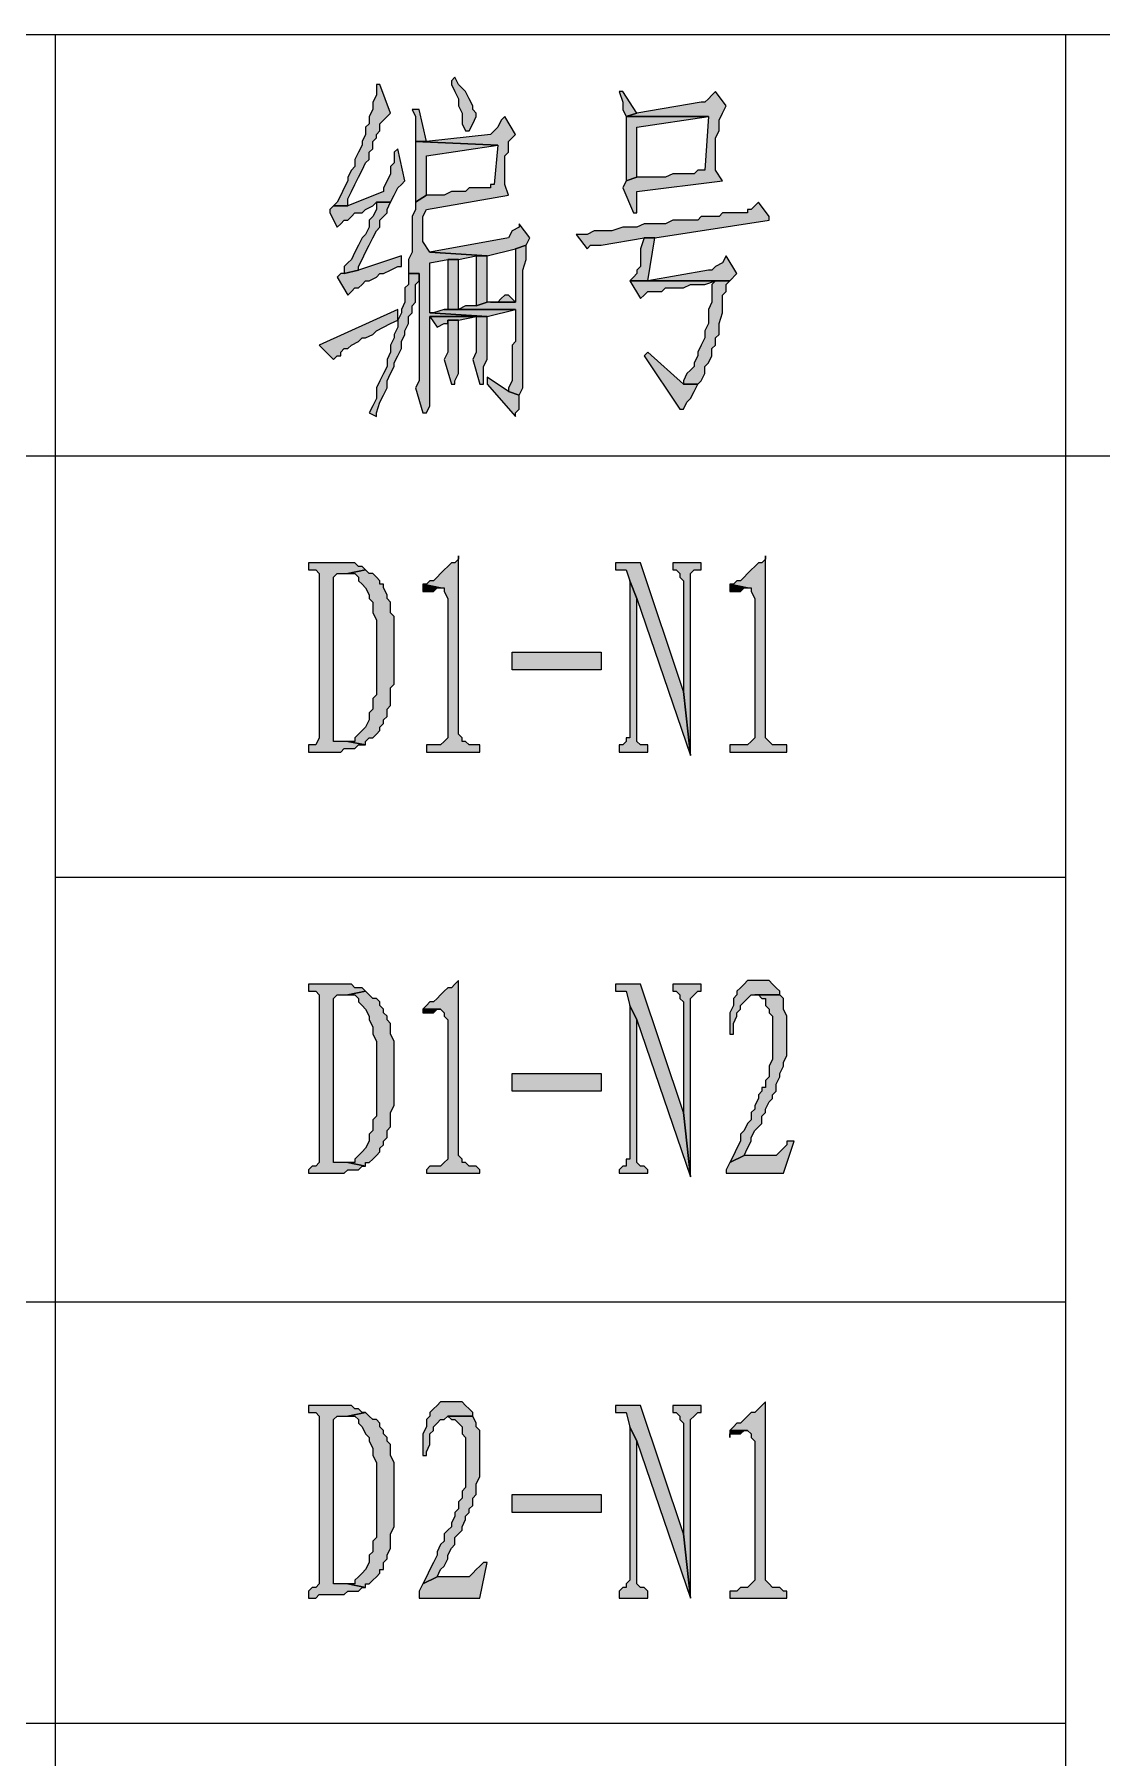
# Model space of a CAD drawing. Header units: millimetres. Extents: x 24 to 410, y 10 to 282.
# Drawn here: x 260.83 to 273.48, y 152.67 to 173.1 of the extents above; entities that cross this region are included whole.
import ezdxf

# ---------------------------------------------------------------- set-up
doc = ezdxf.new("R2010")
doc.units = ezdxf.units.MM

msp = doc.modelspace()

# ---------------------------------------------------------------- hatches: boundary and pattern name
h = msp.add_hatch(color=7)
h.dxf.hatch_style = 2
h.paths.add_polyline_path([(264.922, 172.508333), (264.879667, 172.508333), (264.879667, 172.466), (264.879667, 172.381333), (264.837333, 172.296667), (264.837333, 172.212), (264.795, 172.127333), (264.795, 172.042667), (264.752667, 172.000333), (264.752667, 171.915667), (264.710333, 171.831), (264.710333, 171.788667), (264.668, 171.704), (264.625667, 171.619333), (264.625667, 171.534667), (264.583333, 171.492333), (264.541, 171.407667), (264.541, 171.365333), (264.498667, 171.280667), (264.456333, 171.196), (264.414, 171.111333), (264.371667, 171.069), (264.541, 171.069), (264.541, 171.153667), (264.583333, 171.238333), (264.625667, 171.323), (264.668, 171.407667), (264.710333, 171.492333), (264.752667, 171.577), (264.795, 171.619333), (264.795, 171.704), (264.837333, 171.746333), (264.837333, 171.831), (264.879667, 171.873333), (264.879667, 171.915667), (264.922, 171.958), (264.922, 172.042667), (264.964333, 172.085), (265.006667, 172.127333), (265.049, 172.169667)])
h = msp.add_hatch(color=7)
h.dxf.hatch_style = 2
h.paths.add_polyline_path([(265.811, 172.593), (265.768667, 172.550667), (265.768667, 172.508333), (265.811, 172.423667), (265.853333, 172.339), (265.853333, 172.254333), (265.895667, 172.169667), (265.895667, 172.042667), (265.938, 171.958), (265.980333, 171.958), (266.022667, 172.042667), (266.065, 172.127333), (266.065, 172.169667), (266.022667, 172.212), (266.022667, 172.254333), (265.980333, 172.339), (265.938, 172.423667), (265.853333, 172.508333)])
h = msp.add_hatch(color=7)
h.dxf.hatch_style = 2
h.paths.add_polyline_path([(267.800667, 172.423667), (267.758333, 172.423667), (267.800667, 172.296667), (267.800667, 172.212), (267.843, 172.127333), (267.97, 172.169667)])
h = msp.add_hatch(color=7)
h.dxf.hatch_style = 2
h.paths.add_polyline_path([(268.901333, 172.423667), (268.859, 172.381333), (268.816667, 172.339), (268.774333, 172.296667), (268.732, 172.296667), (267.97, 172.169667), (267.843, 172.127333), (268.816667, 172.127333), (268.774333, 171.492333), (268.689667, 171.492333), (268.647333, 171.45), (268.393333, 171.45), (268.308667, 171.407667), (267.97, 171.407667), (267.843, 171.365333), (267.800667, 171.280667), (267.927667, 170.984333), (267.97, 170.984333), (267.97, 171.026667), (267.97, 171.238333), (268.986, 171.365333), (268.901333, 171.492333), (268.901333, 171.873333), (268.943667, 171.958), (268.943667, 172.085), (268.986, 172.169667), (269.028333, 172.254333)])
h = msp.add_hatch(color=7)
h.dxf.hatch_style = 2
h.paths.add_polyline_path([(266.403667, 172.127333), (266.361333, 172.085), (266.319, 172.000333), (266.276667, 171.958), (266.234333, 171.915667), (265.472333, 171.831), (265.345333, 171.831), (266.319, 171.788667), (266.276667, 171.323), (266.234333, 171.323), (266.234333, 171.280667), (265.980333, 171.280667), (265.938, 171.238333), (265.768667, 171.238333), (265.684, 171.196), (265.472333, 171.196), (265.345333, 171.111333), (265.345333, 171.026667), (265.303, 170.942), (265.303, 170.857333), (265.303, 170.772667), (265.303, 170.518667), (265.260667, 170.434), (265.260667, 170.264667), (265.387667, 170.264667), (265.387667, 168.994667), (265.345333, 168.91), (265.43, 168.613667), (265.472333, 168.613667), (265.514667, 168.698333), (265.514667, 169.756667), (266.192, 169.756667), (265.514667, 169.799), (265.514667, 170.391667), (265.726333, 170.434), (265.853333, 170.434), (266.065, 170.476333), (266.192, 170.476333), (265.514667, 170.518667), (265.43, 170.645667), (265.43, 170.942), (265.472333, 171.026667), (266.446, 171.196), (266.403667, 171.323), (266.403667, 171.661667), (266.446, 171.704), (266.446, 171.831), (266.530667, 171.915667)])
h = msp.add_hatch(color=7)
h.dxf.hatch_style = 2
h.paths.add_polyline_path([(265.387667, 172.212), (265.303, 172.212), (265.345333, 172.127333), (265.345333, 171.831), (265.472333, 171.831)])
h = msp.add_hatch(color=7)
h.dxf.hatch_style = 2
h.paths.add_polyline_path([(267.843, 172.127333), (267.843, 171.365333), (267.97, 171.407667), (267.97, 172.000333), (268.816667, 172.127333)])
h = msp.add_hatch(color=7)
h.dxf.hatch_style = 2
h.paths.add_polyline_path([(265.133667, 171.746333), (265.091333, 171.704), (265.091333, 171.577), (265.049, 171.534667), (265.049, 171.45), (265.006667, 171.365333), (264.964333, 171.280667), (264.964333, 171.238333), (264.541, 171.069), (264.371667, 171.069), (264.329333, 171.026667), (264.329333, 170.984333), (264.414, 170.815), (264.456333, 170.857333), (264.498667, 170.899667), (264.541, 170.899667), (264.583333, 170.942), (264.625667, 170.984333), (264.710333, 170.984333), (264.752667, 171.026667), (264.837333, 171.069), (264.879667, 171.111333), (265.049, 171.111333), (265.091333, 171.196), (265.133667, 171.280667), (265.176, 171.323), (265.218333, 171.365333)])
h = msp.add_hatch(color=7)
h.dxf.hatch_style = 2
h.paths.add_polyline_path([(265.345333, 171.831), (265.345333, 171.111333), (265.472333, 171.196), (265.472333, 171.661667), (266.319, 171.788667)])
h = msp.add_hatch(color=7)
h.dxf.hatch_style = 2
h.paths.add_polyline_path([(265.049, 171.111333), (264.879667, 171.111333), (264.879667, 171.026667), (264.837333, 170.942), (264.795, 170.899667), (264.795, 170.815), (264.752667, 170.730333), (264.710333, 170.688), (264.668, 170.603333), (264.625667, 170.518667), (264.583333, 170.434), (264.541, 170.391667), (264.498667, 170.349333), (264.498667, 170.264667), (264.668, 170.307), (264.668, 170.349333), (264.710333, 170.434), (264.752667, 170.518667), (264.795, 170.603333), (264.837333, 170.688), (264.879667, 170.772667), (264.922, 170.815), (264.922, 170.899667), (264.964333, 170.942), (265.006667, 170.984333), (265.006667, 171.026667)])
h = msp.add_hatch(color=7)
h.dxf.hatch_style = 2
h.paths.add_polyline_path([(269.409333, 171.111333), (269.324667, 171.026667), (269.282333, 171.026667), (269.282333, 170.984333), (268.986, 170.984333), (268.943667, 170.942), (268.732, 170.942), (268.689667, 170.899667), (268.478, 170.899667), (268.393333, 170.899667), (268.308667, 170.857333), (268.054667, 170.857333), (267.97, 170.815), (267.800667, 170.815), (267.673667, 170.772667), (267.462, 170.772667), (267.377333, 170.730333), (267.250333, 170.730333), (267.377333, 170.561), (267.419667, 170.603333), (267.546667, 170.603333), (268.054667, 170.688), (268.181667, 170.688), (269.536333, 170.899667), (269.536333, 170.942)])
h = msp.add_hatch(color=7)
h.dxf.hatch_style = 2
h.paths.add_polyline_path([(266.573, 170.857333), (266.573, 170.815), (266.488333, 170.772667), (266.446, 170.688), (265.514667, 170.518667), (266.192, 170.476333), (266.530667, 170.561), (266.657667, 170.603333), (266.7, 170.688)])
h = msp.add_hatch(color=7)
h.dxf.hatch_style = 2
h.paths.add_polyline_path([(268.181667, 170.688), (268.054667, 170.688), (268.012333, 170.561), (268.012333, 170.349333), (267.97, 170.307), (267.97, 170.264667), (267.927667, 170.222333), (267.885333, 170.18), (268.901333, 170.18), (268.859, 170.137667), (268.859, 169.926), (268.816667, 169.841333), (268.816667, 169.672), (268.774333, 169.587333), (268.774333, 169.502667), (268.732, 169.418), (268.689667, 169.333333), (268.689667, 169.291), (268.647333, 169.206333), (268.647333, 169.164), (268.605, 169.121667), (268.562667, 169.079333), (268.520333, 168.994667), (268.520333, 168.952333), (268.689667, 168.952333), (268.732, 168.994667), (268.774333, 169.079333), (268.774333, 169.164), (268.816667, 169.206333), (268.859, 169.291), (268.859, 169.375667), (268.901333, 169.418), (268.901333, 169.502667), (268.943667, 169.545), (268.943667, 169.672), (268.986, 169.799), (268.986, 170.010667), (269.028333, 170.053), (269.028333, 170.137667), (269.070667, 170.18), (268.097, 170.18)])
h = msp.add_hatch(color=7)
h.dxf.hatch_style = 2
h.paths.add_polyline_path([(265.176, 170.476333), (264.668, 170.307), (264.498667, 170.264667), (264.456333, 170.264667), (264.414, 170.222333), (264.541, 170.010667), (264.583333, 170.053), (264.625667, 170.095333), (264.668, 170.095333), (264.710333, 170.137667), (264.752667, 170.18), (264.795, 170.18), (264.879667, 170.222333), (264.922, 170.264667), (264.964333, 170.264667), (265.049, 170.307), (265.133667, 170.349333), (265.176, 170.349333)])
h = msp.add_hatch(color=7)
h.dxf.hatch_style = 2
h.paths.add_polyline_path([(266.657667, 170.603333), (266.530667, 170.561), (266.530667, 169.926), (266.234333, 169.926), (266.192, 169.926), (266.065, 169.883667), (265.938, 169.883667), (265.853333, 169.841333), (265.684, 169.841333), (266.530667, 169.841333), (266.530667, 169.460333), (266.488333, 169.418), (266.488333, 168.994667), (266.446, 168.91), (266.446, 168.867667), (266.573, 168.825333), (266.615333, 168.91), (266.615333, 170.307), (266.657667, 170.434)])
h = msp.add_hatch(color=7)
h.dxf.hatch_style = 2
h.paths.add_polyline_path([(265.853333, 170.434), (265.726333, 170.434), (265.726333, 170.349333), (265.726333, 169.841333), (265.853333, 169.841333)])
h = msp.add_hatch(color=7)
h.dxf.hatch_style = 2
h.paths.add_polyline_path([(266.192, 170.476333), (266.065, 170.476333), (266.065, 170.391667), (266.065, 169.883667), (266.192, 169.926)])
h = msp.add_hatch(color=7)
h.dxf.hatch_style = 2
h.paths.add_polyline_path([(269.028333, 170.476333), (268.986, 170.391667), (268.901333, 170.349333), (268.859, 170.307), (268.816667, 170.307), (268.097, 170.18), (269.070667, 170.18), (269.155333, 170.264667)])
h = msp.add_hatch(color=7)
h.dxf.hatch_style = 2
h.paths.add_polyline_path([(265.260667, 170.264667), (265.260667, 170.137667), (265.218333, 170.095333), (265.218333, 169.926), (265.176, 169.841333), (265.176, 169.799), (265.133667, 169.714333), (265.133667, 169.629667), (265.091333, 169.545), (265.091333, 169.502667), (265.049, 169.418), (265.049, 169.333333), (265.006667, 169.248667), (265.006667, 169.164), (264.964333, 169.079333), (264.922, 168.994667), (264.879667, 168.91), (264.879667, 168.783), (264.837333, 168.698333), (264.795, 168.613667), (264.879667, 168.571333), (264.879667, 168.613667), (264.922, 168.740667), (264.964333, 168.825333), (265.006667, 168.91), (265.006667, 168.994667), (265.049, 169.079333), (265.091333, 169.164), (265.091333, 169.206333), (265.133667, 169.291), (265.176, 169.375667), (265.176, 169.460333), (265.218333, 169.545), (265.218333, 169.587333), (265.260667, 169.672), (265.260667, 169.756667), (265.303, 169.799), (265.303, 169.883667), (265.345333, 169.926), (265.345333, 170.137667), (265.387667, 170.18), (265.387667, 170.264667)])
h = msp.add_hatch(color=7)
h.dxf.hatch_style = 2
h.paths.add_polyline_path([(266.446, 170.010667), (266.403667, 170.010667), (266.361333, 169.968333), (266.319, 169.926), (266.234333, 169.926), (266.530667, 169.926)])
h = msp.add_hatch(color=7)
h.dxf.hatch_style = 2
h.paths.add_polyline_path([(267.885333, 170.18), (268.012333, 169.968333), (268.054667, 170.010667), (268.097, 170.053), (268.266333, 170.053), (268.308667, 170.095333), (268.520333, 170.095333), (268.605, 170.137667), (268.774333, 170.137667), (268.901333, 170.18)])
h = msp.add_hatch(color=7)
h.dxf.hatch_style = 2
h.paths.add_polyline_path([(265.133667, 169.841333), (264.202333, 169.418), (264.371667, 169.248667), (264.414, 169.291), (264.456333, 169.291), (264.456333, 169.333333), (264.498667, 169.375667), (264.541, 169.375667), (264.583333, 169.418), (264.668, 169.460333), (264.710333, 169.502667), (264.752667, 169.502667), (264.837333, 169.545), (264.879667, 169.587333), (264.964333, 169.629667), (265.049, 169.672), (265.133667, 169.714333)])
h = msp.add_hatch(color=7)
h.dxf.hatch_style = 2
h.paths.add_polyline_path([(265.684, 169.841333), (265.557, 169.799), (265.514667, 169.799), (266.192, 169.756667), (266.530667, 169.841333)])
h = msp.add_hatch(color=7)
h.dxf.hatch_style = 2
h.paths.add_polyline_path([(265.514667, 169.756667), (265.599333, 169.629667), (265.684, 169.672), (265.726333, 169.672), (265.726333, 169.714333), (265.853333, 169.714333), (266.065, 169.756667)])
h = msp.add_hatch(color=7)
h.dxf.hatch_style = 2
h.paths.add_polyline_path([(266.192, 169.756667), (265.514667, 169.756667), (266.065, 169.756667), (266.065, 169.333333), (266.022667, 169.248667), (266.107333, 168.952333), (266.149667, 168.952333), (266.149667, 169.079333), (266.149667, 169.164), (266.192, 169.248667)])
h = msp.add_hatch(color=7)
h.dxf.hatch_style = 2
h.paths.add_polyline_path([(265.853333, 169.714333), (265.726333, 169.714333), (265.726333, 169.672), (265.726333, 169.333333), (265.684, 169.248667), (265.768667, 168.952333), (265.811, 168.952333), (265.811, 168.994667), (265.853333, 169.079333)])
h = msp.add_hatch(color=7)
h.dxf.hatch_style = 2
h.paths.add_polyline_path([(268.097, 169.333333), (268.054667, 169.291), (268.478, 168.656), (268.520333, 168.656), (268.562667, 168.740667), (268.605, 168.783), (268.647333, 168.867667), (268.689667, 168.952333), (268.520333, 168.952333)])
h = msp.add_hatch(color=7)
h.dxf.hatch_style = 2
h.paths.add_polyline_path([(266.192, 169.037), (266.192, 168.952333), (266.530667, 168.571333), (266.530667, 168.613667), (266.573, 168.656), (266.573, 168.825333), (266.446, 168.867667)])
h = msp.add_hatch(color=7)
h.dxf.hatch_style = 2
h.paths.add_polyline_path([(264.456333, 166.835667), (264.075333, 166.835667), (264.075333, 166.751), (264.16, 166.751), (264.202333, 166.708667), (264.202333, 164.761333), (264.16, 164.676667), (264.075333, 164.676667), (264.075333, 164.592), (264.456333, 164.592), (264.498667, 164.634333), (264.625667, 164.634333), (264.668, 164.676667), (264.752667, 164.676667), (264.541, 164.719), (264.456333, 164.719), (264.371667, 164.719), (264.371667, 164.761333), (264.371667, 166.666333), (264.414, 166.708667), (264.541, 166.708667), (264.752667, 166.751), (264.710333, 166.793333), (264.668, 166.793333), (264.625667, 166.835667)])
h = msp.add_hatch(color=7)
h.dxf.hatch_style = 2
h.paths.add_polyline_path([(264.752667, 166.751), (264.541, 166.708667), (264.625667, 166.708667), (264.668, 166.666333), (264.668, 166.624), (264.710333, 166.581667), (264.752667, 166.539333), (264.795, 166.454667), (264.795, 166.412333), (264.837333, 166.37), (264.837333, 166.243), (264.879667, 166.158333), (264.879667, 165.354), (264.879667, 165.269333), (264.837333, 165.227), (264.837333, 165.1), (264.795, 165.057667), (264.795, 164.973), (264.752667, 164.888333), (264.710333, 164.846), (264.668, 164.803667), (264.625667, 164.761333), (264.625667, 164.719), (264.583333, 164.719), (264.541, 164.719), (264.752667, 164.676667), (264.752667, 164.719), (264.795, 164.761333), (264.837333, 164.761333), (264.879667, 164.803667), (264.922, 164.846), (264.922, 164.888333), (264.964333, 164.930667), (264.964333, 164.973), (265.006667, 165.015333), (265.006667, 165.1), (265.049, 165.142333), (265.049, 165.354), (265.091333, 165.396333), (265.091333, 166.200667), (265.049, 166.243), (265.049, 166.37), (265.006667, 166.412333), (265.006667, 166.454667), (264.964333, 166.539333), (264.964333, 166.581667), (264.922, 166.581667), (264.922, 166.624), (264.879667, 166.666333), (264.837333, 166.708667), (264.795, 166.708667)])
h = msp.add_hatch(color=7)
h.dxf.hatch_style = 2
h.paths.add_polyline_path([(265.853333, 166.920333), (265.853333, 166.878), (265.811, 166.835667), (265.768667, 166.835667), (265.726333, 166.793333), (265.684, 166.751), (265.641667, 166.708667), (265.599333, 166.666333), (265.557, 166.624), (265.514667, 166.624), (265.472333, 166.581667), (265.43, 166.581667), (265.641667, 166.539333), (265.684, 166.539333), (265.684, 166.497), (265.726333, 166.412333), (265.726333, 164.761333), (265.684, 164.719), (265.641667, 164.676667), (265.472333, 164.676667), (265.472333, 164.592), (266.107333, 164.592), (266.107333, 164.676667), (265.980333, 164.676667), (265.938, 164.719), (265.895667, 164.719), (265.895667, 164.761333), (265.853333, 164.803667)])
h = msp.add_hatch(color=7)
h.dxf.hatch_style = 2
h.paths.add_polyline_path([(268.012333, 166.835667), (267.716, 166.835667), (267.716, 166.751), (267.843, 166.751), (267.885333, 166.624), (267.97, 166.412333), (268.605, 164.549667), (268.520333, 165.311667)])
h = msp.add_hatch(color=7)
h.dxf.hatch_style = 2
h.paths.add_polyline_path([(268.732, 166.835667), (268.393333, 166.835667), (268.393333, 166.751), (268.435667, 166.751), (268.478, 166.708667), (268.478, 166.666333), (268.520333, 166.624), (268.520333, 165.311667), (268.605, 164.549667), (268.605, 166.708667), (268.647333, 166.751), (268.732, 166.751)])
h = msp.add_hatch(color=7)
h.dxf.hatch_style = 2
h.paths.add_polyline_path([(269.494, 166.920333), (269.494, 166.878), (269.451667, 166.835667), (269.409333, 166.835667), (269.367, 166.793333), (269.324667, 166.751), (269.282333, 166.708667), (269.24, 166.666333), (269.197667, 166.624), (269.155333, 166.624), (269.113, 166.581667), (269.070667, 166.581667), (269.282333, 166.539333), (269.324667, 166.539333), (269.324667, 166.497), (269.367, 166.412333), (269.367, 164.761333), (269.324667, 164.719), (269.282333, 164.676667), (269.070667, 164.676667), (269.070667, 164.592), (269.748, 164.592), (269.748, 164.676667), (269.578667, 164.676667), (269.536333, 164.719), (269.494, 164.761333)])
h = msp.add_hatch(color=7)
h.dxf.hatch_style = 2
h.paths.add_polyline_path([(265.43, 166.581667), (265.43, 166.497), (265.514667, 166.497), (265.557, 166.497), (265.599333, 166.539333), (265.641667, 166.539333)])
h = msp.add_hatch(color=7)
h.dxf.hatch_style = 2
h.paths.add_polyline_path([(267.885333, 166.624), (267.885333, 164.761333), (267.843, 164.761333), (267.843, 164.719), (267.800667, 164.676667), (267.758333, 164.676667), (267.758333, 164.592), (268.097, 164.592), (268.097, 164.676667), (268.012333, 164.676667), (267.97, 164.719), (267.97, 166.412333)])
h = msp.add_hatch(color=7)
h.dxf.hatch_style = 2
h.paths.add_polyline_path([(269.070667, 166.581667), (269.070667, 166.497), (269.113, 166.497), (269.197667, 166.497), (269.24, 166.539333), (269.282333, 166.539333)])
h = msp.add_hatch(color=7)
h.dxf.hatch_style = 2
h.paths.add_polyline_path([(266.488333, 165.777333), (267.546667, 165.777333), (267.546667, 165.565667), (266.488333, 165.565667)])
h = msp.add_hatch(color=7)
h.dxf.hatch_style = 2
h.paths.add_polyline_path([(264.456333, 161.840333), (264.075333, 161.840333), (264.075333, 161.755667), (264.16, 161.755667), (264.202333, 161.713333), (264.202333, 159.723667), (264.16, 159.681333), (264.117667, 159.681333), (264.075333, 159.639), (264.075333, 159.596667), (264.16, 159.596667), (264.498667, 159.596667), (264.541, 159.639), (264.668, 159.639), (264.710333, 159.681333), (264.752667, 159.681333), (264.541, 159.723667), (264.456333, 159.723667), (264.371667, 159.723667), (264.371667, 159.766), (264.371667, 161.671), (264.414, 161.713333), (264.541, 161.713333), (264.752667, 161.755667), (264.710333, 161.798), (264.625667, 161.798), (264.583333, 161.840333)])
h = msp.add_hatch(color=7)
h.dxf.hatch_style = 2
h.paths.add_polyline_path([(265.853333, 161.882667), (265.811, 161.840333), (265.768667, 161.798), (265.726333, 161.798), (265.684, 161.755667), (265.641667, 161.713333), (265.599333, 161.671), (265.557, 161.628667), (265.514667, 161.628667), (265.472333, 161.586333), (265.43, 161.544), (265.641667, 161.544), (265.684, 161.501667), (265.684, 161.459333), (265.726333, 161.417), (265.726333, 159.766), (265.684, 159.723667), (265.641667, 159.681333), (265.514667, 159.681333), (265.472333, 159.639), (265.472333, 159.596667), (266.107333, 159.596667), (266.107333, 159.639), (266.065, 159.681333), (265.980333, 159.681333), (265.938, 159.723667), (265.895667, 159.723667), (265.895667, 159.766), (265.853333, 159.808333)])
h = msp.add_hatch(color=7)
h.dxf.hatch_style = 2
h.paths.add_polyline_path([(268.012333, 161.840333), (267.716, 161.840333), (267.716, 161.755667), (267.843, 161.755667), (267.885333, 161.586333), (267.97, 161.417), (268.605, 159.554333), (268.520333, 160.316333)])
h = msp.add_hatch(color=7)
h.dxf.hatch_style = 2
h.paths.add_polyline_path([(268.732, 161.840333), (268.393333, 161.840333), (268.393333, 161.755667), (268.435667, 161.755667), (268.478, 161.713333), (268.478, 161.671), (268.520333, 161.628667), (268.520333, 160.316333), (268.605, 159.554333), (268.605, 161.671), (268.647333, 161.713333), (268.689667, 161.755667), (268.732, 161.755667)])
h = msp.add_hatch(color=7)
h.dxf.hatch_style = 2
h.paths.add_polyline_path([(269.409333, 161.882667), (269.282333, 161.882667), (269.24, 161.840333), (269.197667, 161.798), (269.155333, 161.755667), (269.155333, 161.713333), (269.113, 161.671), (269.113, 161.586333), (269.070667, 161.501667), (269.070667, 161.247667), (269.113, 161.247667), (269.113, 161.374667), (269.155333, 161.459333), (269.155333, 161.501667), (269.197667, 161.544), (269.197667, 161.586333), (269.24, 161.628667), (269.282333, 161.671), (269.324667, 161.713333), (269.367, 161.713333), (269.663333, 161.713333), (269.663333, 161.755667), (269.621, 161.798), (269.578667, 161.840333), (269.536333, 161.882667)])
h = msp.add_hatch(color=7)
h.dxf.hatch_style = 2
h.paths.add_polyline_path([(264.752667, 161.755667), (264.541, 161.713333), (264.625667, 161.713333), (264.668, 161.671), (264.668, 161.628667), (264.710333, 161.586333), (264.752667, 161.544), (264.795, 161.459333), (264.795, 161.417), (264.837333, 161.332333), (264.837333, 161.247667), (264.879667, 161.163), (264.879667, 160.358667), (264.879667, 160.274), (264.837333, 160.231667), (264.837333, 160.104667), (264.795, 160.062333), (264.795, 159.977667), (264.752667, 159.893), (264.710333, 159.850667), (264.668, 159.808333), (264.625667, 159.766), (264.625667, 159.723667), (264.583333, 159.723667), (264.541, 159.723667), (264.752667, 159.681333), (264.752667, 159.723667), (264.795, 159.723667), (264.837333, 159.766), (264.879667, 159.808333), (264.922, 159.850667), (264.922, 159.893), (264.964333, 159.935333), (264.964333, 159.977667), (265.006667, 160.02), (265.006667, 160.104667), (265.049, 160.147), (265.049, 160.316333), (265.091333, 160.401), (265.091333, 161.163), (265.049, 161.247667), (265.049, 161.374667), (265.006667, 161.417), (265.006667, 161.459333), (264.964333, 161.501667), (264.964333, 161.544), (264.922, 161.586333), (264.922, 161.628667), (264.879667, 161.671), (264.837333, 161.671), (264.795, 161.713333)])
h = msp.add_hatch(color=7)
h.dxf.hatch_style = 2
h.paths.add_polyline_path([(269.663333, 161.713333), (269.367, 161.713333), (269.409333, 161.713333), (269.451667, 161.671), (269.494, 161.671), (269.494, 161.586333), (269.536333, 161.544), (269.536333, 161.501667), (269.578667, 161.459333), (269.578667, 160.951333), (269.536333, 160.866667), (269.536333, 160.739667), (269.494, 160.697333), (269.494, 160.612667), (269.451667, 160.612667), (269.451667, 160.570333), (269.409333, 160.528), (269.409333, 160.485667), (269.367, 160.401), (269.367, 160.358667), (269.324667, 160.316333), (269.324667, 160.231667), (269.282333, 160.189333), (269.24, 160.104667), (269.197667, 160.062333), (269.197667, 159.977667), (269.155333, 159.893), (269.113, 159.808333), (269.070667, 159.723667), (269.24, 159.808333), (269.282333, 159.893), (269.324667, 159.977667), (269.324667, 160.02), (269.367, 160.104667), (269.409333, 160.147), (269.451667, 160.189333), (269.451667, 160.274), (269.494, 160.316333), (269.494, 160.358667), (269.536333, 160.443333), (269.578667, 160.485667), (269.578667, 160.528), (269.621, 160.570333), (269.621, 160.655), (269.663333, 160.739667), (269.663333, 160.782), (269.705667, 160.866667), (269.705667, 160.909), (269.748, 160.993667), (269.748, 161.459333), (269.705667, 161.544), (269.705667, 161.671)])
h = msp.add_hatch(color=7)
h.dxf.hatch_style = 2
h.paths.add_polyline_path([(265.43, 161.544), (265.43, 161.501667), (265.514667, 161.501667), (265.557, 161.501667), (265.599333, 161.544), (265.641667, 161.544)])
h = msp.add_hatch(color=7)
h.dxf.hatch_style = 2
h.paths.add_polyline_path([(267.885333, 161.586333), (267.885333, 159.766), (267.843, 159.766), (267.843, 159.681333), (267.800667, 159.681333), (267.758333, 159.639), (267.758333, 159.596667), (268.097, 159.596667), (268.097, 159.639), (268.054667, 159.681333), (268.012333, 159.681333), (267.97, 159.723667), (267.97, 161.417)])
h = msp.add_hatch(color=7)
h.dxf.hatch_style = 2
h.paths.add_polyline_path([(266.488333, 160.782), (267.546667, 160.782), (267.546667, 160.570333), (266.488333, 160.570333)])
h = msp.add_hatch(color=7)
h.dxf.hatch_style = 2
h.paths.add_polyline_path([(269.832667, 159.977667), (269.748, 159.977667), (269.748, 159.935333), (269.705667, 159.893), (269.663333, 159.850667), (269.621, 159.808333), (269.24, 159.808333), (269.070667, 159.723667), (269.028333, 159.639), (269.028333, 159.596667), (269.705667, 159.596667)])
h = msp.add_hatch(color=7)
h.dxf.hatch_style = 2
h.paths.add_polyline_path([(264.456333, 156.845), (264.075333, 156.845), (264.075333, 156.760333), (264.16, 156.760333), (264.202333, 156.718), (264.202333, 154.728333), (264.16, 154.686), (264.117667, 154.686), (264.075333, 154.643667), (264.075333, 154.559), (264.16, 154.559), (264.202333, 154.601333), (264.498667, 154.601333), (264.541, 154.643667), (264.668, 154.643667), (264.710333, 154.686), (264.752667, 154.686), (264.541, 154.728333), (264.456333, 154.728333), (264.371667, 154.728333), (264.371667, 154.770667), (264.371667, 156.675667), (264.414, 156.718), (264.541, 156.718), (264.752667, 156.760333), (264.710333, 156.760333), (264.668, 156.802667), (264.625667, 156.802667), (264.583333, 156.845)])
h = msp.add_hatch(color=7)
h.dxf.hatch_style = 2
h.paths.add_polyline_path([(264.752667, 156.760333), (264.541, 156.718), (264.625667, 156.718), (264.668, 156.675667), (264.668, 156.633333), (264.710333, 156.591), (264.752667, 156.506333), (264.795, 156.464), (264.795, 156.421667), (264.837333, 156.337), (264.837333, 156.252333), (264.879667, 156.167667), (264.879667, 155.363333), (264.879667, 155.278667), (264.837333, 155.236333), (264.837333, 155.109333), (264.795, 155.067), (264.795, 154.982333), (264.752667, 154.897667), (264.710333, 154.855333), (264.668, 154.813), (264.625667, 154.770667), (264.625667, 154.728333), (264.583333, 154.728333), (264.541, 154.728333), (264.752667, 154.686), (264.752667, 154.728333), (264.795, 154.728333), (264.837333, 154.770667), (264.879667, 154.813), (264.922, 154.855333), (264.922, 154.897667), (264.964333, 154.897667), (264.964333, 154.982333), (265.006667, 155.024667), (265.006667, 155.067), (265.049, 155.151667), (265.049, 155.321), (265.091333, 155.405667), (265.091333, 156.167667), (265.049, 156.252333), (265.049, 156.379333), (265.006667, 156.421667), (265.006667, 156.464), (264.964333, 156.506333), (264.964333, 156.548667), (264.922, 156.591), (264.922, 156.633333), (264.879667, 156.675667), (264.837333, 156.675667), (264.795, 156.718)])
h = msp.add_hatch(color=7)
h.dxf.hatch_style = 2
h.paths.add_polyline_path([(265.811, 156.887333), (265.641667, 156.887333), (265.599333, 156.845), (265.557, 156.802667), (265.514667, 156.760333), (265.514667, 156.718), (265.472333, 156.675667), (265.472333, 156.591), (265.43, 156.506333), (265.43, 156.252333), (265.472333, 156.252333), (265.472333, 156.294667), (265.514667, 156.379333), (265.514667, 156.506333), (265.557, 156.548667), (265.557, 156.591), (265.599333, 156.633333), (265.641667, 156.675667), (265.684, 156.675667), (265.726333, 156.718), (266.022667, 156.718), (266.022667, 156.760333), (265.980333, 156.802667), (265.938, 156.845), (265.895667, 156.887333)])
h = msp.add_hatch(color=7)
h.dxf.hatch_style = 2
h.paths.add_polyline_path([(266.022667, 156.718), (265.726333, 156.718), (265.768667, 156.675667), (265.811, 156.675667), (265.853333, 156.633333), (265.895667, 156.591), (265.895667, 156.506333), (265.938, 156.464), (265.938, 155.871333), (265.895667, 155.829), (265.895667, 155.744333), (265.853333, 155.702), (265.853333, 155.617333), (265.811, 155.575), (265.811, 155.532667), (265.768667, 155.448), (265.768667, 155.405667), (265.726333, 155.363333), (265.684, 155.321), (265.684, 155.236333), (265.641667, 155.194), (265.599333, 155.109333), (265.599333, 155.067), (265.557, 154.982333), (265.514667, 154.897667), (265.472333, 154.813), (265.43, 154.728333), (265.599333, 154.813), (265.641667, 154.897667), (265.684, 154.94), (265.726333, 155.024667), (265.726333, 155.067), (265.768667, 155.151667), (265.811, 155.194), (265.811, 155.278667), (265.853333, 155.321), (265.895667, 155.363333), (265.895667, 155.405667), (265.938, 155.490333), (265.938, 155.532667), (265.980333, 155.575), (265.980333, 155.617333), (266.022667, 155.659667), (266.022667, 155.744333), (266.065, 155.786667), (266.065, 155.913667), (266.107333, 155.998333), (266.107333, 156.548667), (266.065, 156.591), (266.065, 156.633333)])
h = msp.add_hatch(color=7)
h.dxf.hatch_style = 2
h.paths.add_polyline_path([(268.012333, 156.845), (267.716, 156.845), (267.716, 156.760333), (267.843, 156.760333), (267.885333, 156.591), (267.97, 156.421667), (268.605, 154.559), (268.520333, 155.321)])
h = msp.add_hatch(color=7)
h.dxf.hatch_style = 2
h.paths.add_polyline_path([(268.732, 156.845), (268.393333, 156.845), (268.393333, 156.760333), (268.435667, 156.760333), (268.478, 156.718), (268.478, 156.675667), (268.520333, 156.633333), (268.520333, 155.321), (268.605, 154.559), (268.605, 156.675667), (268.647333, 156.718), (268.689667, 156.760333), (268.732, 156.760333)])
h = msp.add_hatch(color=7)
h.dxf.hatch_style = 2
h.paths.add_polyline_path([(269.494, 156.887333), (269.451667, 156.845), (269.409333, 156.802667), (269.367, 156.760333), (269.324667, 156.760333), (269.282333, 156.718), (269.24, 156.675667), (269.197667, 156.633333), (269.155333, 156.633333), (269.113, 156.591), (269.070667, 156.548667), (269.282333, 156.548667), (269.324667, 156.506333), (269.324667, 156.464), (269.367, 156.421667), (269.367, 154.770667), (269.324667, 154.728333), (269.282333, 154.686), (269.197667, 154.686), (269.155333, 154.643667), (269.070667, 154.643667), (269.070667, 154.559), (269.748, 154.559), (269.748, 154.643667), (269.705667, 154.643667), (269.663333, 154.686), (269.578667, 154.686), (269.536333, 154.728333), (269.494, 154.770667)])
h = msp.add_hatch(color=7)
h.dxf.hatch_style = 2
h.paths.add_polyline_path([(267.885333, 156.591), (267.885333, 154.770667), (267.843, 154.728333), (267.843, 154.686), (267.800667, 154.686), (267.758333, 154.643667), (267.758333, 154.559), (268.097, 154.559), (268.097, 154.643667), (268.054667, 154.686), (268.012333, 154.686), (267.97, 154.728333), (267.97, 156.421667)])
h = msp.add_hatch(color=7)
h.dxf.hatch_style = 2
h.paths.add_polyline_path([(269.070667, 156.548667), (269.070667, 156.464), (269.070667, 156.506333), (269.197667, 156.506333), (269.24, 156.548667), (269.282333, 156.548667)])
h = msp.add_hatch(color=7)
h.dxf.hatch_style = 2
h.paths.add_polyline_path([(266.488333, 155.786667), (267.546667, 155.786667), (267.546667, 155.575), (266.488333, 155.575)])
h = msp.add_hatch(color=7)
h.dxf.hatch_style = 2
h.paths.add_polyline_path([(266.192, 154.982333), (266.149667, 154.982333), (266.107333, 154.94), (266.065, 154.897667), (266.022667, 154.855333), (265.980333, 154.813), (265.599333, 154.813), (265.43, 154.728333), (265.387667, 154.643667), (265.387667, 154.559), (266.107333, 154.559)])

# ---------------------------------------------------------------- linework, layer by layer
at = {"color": 7, "lineweight": 0}
for points in [[(249.047, 173.101), (377.063, 173.101), (377.063, 118.11), (249.047, 118.11)], [(264.922, 172.508333), (264.879667, 172.508333), (264.879667, 172.466), (264.879667, 172.381333), (264.837333, 172.296667), (264.837333, 172.212), (264.795, 172.127333), (264.795, 172.042667), (264.752667, 172.000333), (264.752667, 171.915667), (264.710333, 171.831), (264.710333, 171.788667), (264.668, 171.704), (264.625667, 171.619333), (264.625667, 171.534667), (264.583333, 171.492333), (264.541, 171.407667), (264.541, 171.365333), (264.498667, 171.280667), (264.456333, 171.196), (264.414, 171.111333), (264.371667, 171.069), (264.541, 171.069), (264.541, 171.153667), (264.583333, 171.238333), (264.625667, 171.323), (264.668, 171.407667), (264.710333, 171.492333), (264.752667, 171.577), (264.795, 171.619333), (264.795, 171.704), (264.837333, 171.746333), (264.837333, 171.831), (264.879667, 171.873333), (264.879667, 171.915667), (264.922, 171.958), (264.922, 172.042667), (264.964333, 172.085), (265.006667, 172.127333), (265.049, 172.169667)], [(265.811, 172.593), (265.768667, 172.550667), (265.768667, 172.508333), (265.811, 172.423667), (265.853333, 172.339), (265.853333, 172.254333), (265.895667, 172.169667), (265.895667, 172.042667), (265.938, 171.958), (265.980333, 171.958), (266.022667, 172.042667), (266.065, 172.127333), (266.065, 172.169667), (266.022667, 172.212), (266.022667, 172.254333), (265.980333, 172.339), (265.938, 172.423667), (265.853333, 172.508333)], [(267.800667, 172.423667), (267.758333, 172.423667), (267.800667, 172.296667), (267.800667, 172.212), (267.843, 172.127333), (267.97, 172.169667)], [(268.901333, 172.423667), (268.859, 172.381333), (268.816667, 172.339), (268.774333, 172.296667), (268.732, 172.296667), (267.97, 172.169667), (267.843, 172.127333), (268.816667, 172.127333), (268.774333, 171.492333), (268.689667, 171.492333), (268.647333, 171.45), (268.393333, 171.45), (268.308667, 171.407667), (267.97, 171.407667), (267.843, 171.365333), (267.800667, 171.280667), (267.927667, 170.984333), (267.97, 170.984333), (267.97, 171.026667), (267.97, 171.238333), (268.986, 171.365333), (268.901333, 171.492333), (268.901333, 171.873333), (268.943667, 171.958), (268.943667, 172.085), (268.986, 172.169667), (269.028333, 172.254333)], [(266.403667, 172.127333), (266.361333, 172.085), (266.319, 172.000333), (266.276667, 171.958), (266.234333, 171.915667), (265.472333, 171.831), (265.345333, 171.831), (266.319, 171.788667), (266.276667, 171.323), (266.234333, 171.323), (266.234333, 171.280667), (265.980333, 171.280667), (265.938, 171.238333), (265.768667, 171.238333), (265.684, 171.196), (265.472333, 171.196), (265.345333, 171.111333), (265.345333, 171.026667), (265.303, 170.942), (265.303, 170.857333), (265.303, 170.772667), (265.303, 170.518667), (265.260667, 170.434), (265.260667, 170.264667), (265.387667, 170.264667), (265.387667, 168.994667), (265.345333, 168.91), (265.43, 168.613667), (265.472333, 168.613667), (265.514667, 168.698333), (265.514667, 169.756667), (266.192, 169.756667), (265.514667, 169.799), (265.514667, 170.391667), (265.726333, 170.434), (265.853333, 170.434), (266.065, 170.476333), (266.192, 170.476333), (265.514667, 170.518667), (265.43, 170.645667), (265.43, 170.942), (265.472333, 171.026667), (266.446, 171.196), (266.403667, 171.323), (266.403667, 171.661667), (266.446, 171.704), (266.446, 171.831), (266.530667, 171.915667)], [(265.387667, 172.212), (265.303, 172.212), (265.345333, 172.127333), (265.345333, 171.831), (265.472333, 171.831)], [(267.843, 172.127333), (267.843, 171.365333), (267.97, 171.407667), (267.97, 172.000333), (268.816667, 172.127333)], [(265.133667, 171.746333), (265.091333, 171.704), (265.091333, 171.577), (265.049, 171.534667), (265.049, 171.45), (265.006667, 171.365333), (264.964333, 171.280667), (264.964333, 171.238333), (264.541, 171.069), (264.371667, 171.069), (264.329333, 171.026667), (264.329333, 170.984333), (264.414, 170.815), (264.456333, 170.857333), (264.498667, 170.899667), (264.541, 170.899667), (264.583333, 170.942), (264.625667, 170.984333), (264.710333, 170.984333), (264.752667, 171.026667), (264.837333, 171.069), (264.879667, 171.111333), (265.049, 171.111333), (265.091333, 171.196), (265.133667, 171.280667), (265.176, 171.323), (265.218333, 171.365333)], [(265.345333, 171.831), (265.345333, 171.111333), (265.472333, 171.196), (265.472333, 171.661667), (266.319, 171.788667)], [(265.049, 171.111333), (264.879667, 171.111333), (264.879667, 171.026667), (264.837333, 170.942), (264.795, 170.899667), (264.795, 170.815), (264.752667, 170.730333), (264.710333, 170.688), (264.668, 170.603333), (264.625667, 170.518667), (264.583333, 170.434), (264.541, 170.391667), (264.498667, 170.349333), (264.498667, 170.264667), (264.668, 170.307), (264.668, 170.349333), (264.710333, 170.434), (264.752667, 170.518667), (264.795, 170.603333), (264.837333, 170.688), (264.879667, 170.772667), (264.922, 170.815), (264.922, 170.899667), (264.964333, 170.942), (265.006667, 170.984333), (265.006667, 171.026667)], [(269.409333, 171.111333), (269.324667, 171.026667), (269.282333, 171.026667), (269.282333, 170.984333), (268.986, 170.984333), (268.943667, 170.942), (268.732, 170.942), (268.689667, 170.899667), (268.478, 170.899667), (268.393333, 170.899667), (268.308667, 170.857333), (268.054667, 170.857333), (267.97, 170.815), (267.800667, 170.815), (267.673667, 170.772667), (267.462, 170.772667), (267.377333, 170.730333), (267.250333, 170.730333), (267.377333, 170.561), (267.419667, 170.603333), (267.546667, 170.603333), (268.054667, 170.688), (268.181667, 170.688), (269.536333, 170.899667), (269.536333, 170.942)], [(266.573, 170.857333), (266.573, 170.815), (266.488333, 170.772667), (266.446, 170.688), (265.514667, 170.518667), (266.192, 170.476333), (266.530667, 170.561), (266.657667, 170.603333), (266.7, 170.688)], [(268.181667, 170.688), (268.054667, 170.688), (268.012333, 170.561), (268.012333, 170.349333), (267.97, 170.307), (267.97, 170.264667), (267.927667, 170.222333), (267.885333, 170.18), (268.901333, 170.18), (268.859, 170.137667), (268.859, 169.926), (268.816667, 169.841333), (268.816667, 169.672), (268.774333, 169.587333), (268.774333, 169.502667), (268.732, 169.418), (268.689667, 169.333333), (268.689667, 169.291), (268.647333, 169.206333), (268.647333, 169.164), (268.605, 169.121667), (268.562667, 169.079333), (268.520333, 168.994667), (268.520333, 168.952333), (268.689667, 168.952333), (268.732, 168.994667), (268.774333, 169.079333), (268.774333, 169.164), (268.816667, 169.206333), (268.859, 169.291), (268.859, 169.375667), (268.901333, 169.418), (268.901333, 169.502667), (268.943667, 169.545), (268.943667, 169.672), (268.986, 169.799), (268.986, 170.010667), (269.028333, 170.053), (269.028333, 170.137667), (269.070667, 170.18), (268.097, 170.18)], [(265.176, 170.476333), (264.668, 170.307), (264.498667, 170.264667), (264.456333, 170.264667), (264.414, 170.222333), (264.541, 170.010667), (264.583333, 170.053), (264.625667, 170.095333), (264.668, 170.095333), (264.710333, 170.137667), (264.752667, 170.18), (264.795, 170.18), (264.879667, 170.222333), (264.922, 170.264667), (264.964333, 170.264667), (265.049, 170.307), (265.133667, 170.349333), (265.176, 170.349333)], [(266.657667, 170.603333), (266.530667, 170.561), (266.530667, 169.926), (266.234333, 169.926), (266.192, 169.926), (266.065, 169.883667), (265.938, 169.883667), (265.853333, 169.841333), (265.684, 169.841333), (266.530667, 169.841333), (266.530667, 169.460333), (266.488333, 169.418), (266.488333, 168.994667), (266.446, 168.91), (266.446, 168.867667), (266.573, 168.825333), (266.615333, 168.91), (266.615333, 170.307), (266.657667, 170.434)], [(265.853333, 170.434), (265.726333, 170.434), (265.726333, 170.349333), (265.726333, 169.841333), (265.853333, 169.841333)], [(266.192, 170.476333), (266.065, 170.476333), (266.065, 170.391667), (266.065, 169.883667), (266.192, 169.926)], [(269.028333, 170.476333), (268.986, 170.391667), (268.901333, 170.349333), (268.859, 170.307), (268.816667, 170.307), (268.097, 170.18), (269.070667, 170.18), (269.155333, 170.264667)], [(265.260667, 170.264667), (265.260667, 170.137667), (265.218333, 170.095333), (265.218333, 169.926), (265.176, 169.841333), (265.176, 169.799), (265.133667, 169.714333), (265.133667, 169.629667), (265.091333, 169.545), (265.091333, 169.502667), (265.049, 169.418), (265.049, 169.333333), (265.006667, 169.248667), (265.006667, 169.164), (264.964333, 169.079333), (264.922, 168.994667), (264.879667, 168.91), (264.879667, 168.783), (264.837333, 168.698333), (264.795, 168.613667), (264.879667, 168.571333), (264.879667, 168.613667), (264.922, 168.740667), (264.964333, 168.825333), (265.006667, 168.91), (265.006667, 168.994667), (265.049, 169.079333), (265.091333, 169.164), (265.091333, 169.206333), (265.133667, 169.291), (265.176, 169.375667), (265.176, 169.460333), (265.218333, 169.545), (265.218333, 169.587333), (265.260667, 169.672), (265.260667, 169.756667), (265.303, 169.799), (265.303, 169.883667), (265.345333, 169.926), (265.345333, 170.137667), (265.387667, 170.18), (265.387667, 170.264667)], [(266.446, 170.010667), (266.403667, 170.010667), (266.361333, 169.968333), (266.319, 169.926), (266.234333, 169.926), (266.530667, 169.926)], [(267.885333, 170.18), (268.012333, 169.968333), (268.054667, 170.010667), (268.097, 170.053), (268.266333, 170.053), (268.308667, 170.095333), (268.520333, 170.095333), (268.605, 170.137667), (268.774333, 170.137667), (268.901333, 170.18)], [(265.133667, 169.841333), (264.202333, 169.418), (264.371667, 169.248667), (264.414, 169.291), (264.456333, 169.291), (264.456333, 169.333333), (264.498667, 169.375667), (264.541, 169.375667), (264.583333, 169.418), (264.668, 169.460333), (264.710333, 169.502667), (264.752667, 169.502667), (264.837333, 169.545), (264.879667, 169.587333), (264.964333, 169.629667), (265.049, 169.672), (265.133667, 169.714333)], [(265.684, 169.841333), (265.557, 169.799), (265.514667, 169.799), (266.192, 169.756667), (266.530667, 169.841333)], [(265.514667, 169.756667), (265.599333, 169.629667), (265.684, 169.672), (265.726333, 169.672), (265.726333, 169.714333), (265.853333, 169.714333), (266.065, 169.756667)], [(266.192, 169.756667), (265.514667, 169.756667), (266.065, 169.756667), (266.065, 169.333333), (266.022667, 169.248667), (266.107333, 168.952333), (266.149667, 168.952333), (266.149667, 169.079333), (266.149667, 169.164), (266.192, 169.248667)], [(265.853333, 169.714333), (265.726333, 169.714333), (265.726333, 169.672), (265.726333, 169.333333), (265.684, 169.248667), (265.768667, 168.952333), (265.811, 168.952333), (265.811, 168.994667), (265.853333, 169.079333)], [(268.097, 169.333333), (268.054667, 169.291), (268.478, 168.656), (268.520333, 168.656), (268.562667, 168.740667), (268.605, 168.783), (268.647333, 168.867667), (268.689667, 168.952333), (268.520333, 168.952333)], [(266.192, 169.037), (266.192, 168.952333), (266.530667, 168.571333), (266.530667, 168.613667), (266.573, 168.656), (266.573, 168.825333), (266.446, 168.867667)], [(264.456333, 166.835667), (264.075333, 166.835667), (264.075333, 166.751), (264.16, 166.751), (264.202333, 166.708667), (264.202333, 164.761333), (264.16, 164.676667), (264.075333, 164.676667), (264.075333, 164.592), (264.456333, 164.592), (264.498667, 164.634333), (264.625667, 164.634333), (264.668, 164.676667), (264.752667, 164.676667), (264.541, 164.719), (264.456333, 164.719), (264.371667, 164.719), (264.371667, 164.761333), (264.371667, 166.666333), (264.414, 166.708667), (264.541, 166.708667), (264.752667, 166.751), (264.710333, 166.793333), (264.668, 166.793333), (264.625667, 166.835667)], [(264.752667, 166.751), (264.541, 166.708667), (264.625667, 166.708667), (264.668, 166.666333), (264.668, 166.624), (264.710333, 166.581667), (264.752667, 166.539333), (264.795, 166.454667), (264.795, 166.412333), (264.837333, 166.37), (264.837333, 166.243), (264.879667, 166.158333), (264.879667, 165.354), (264.879667, 165.269333), (264.837333, 165.227), (264.837333, 165.1), (264.795, 165.057667), (264.795, 164.973), (264.752667, 164.888333), (264.710333, 164.846), (264.668, 164.803667), (264.625667, 164.761333), (264.625667, 164.719), (264.583333, 164.719), (264.541, 164.719), (264.752667, 164.676667), (264.752667, 164.719), (264.795, 164.761333), (264.837333, 164.761333), (264.879667, 164.803667), (264.922, 164.846), (264.922, 164.888333), (264.964333, 164.930667), (264.964333, 164.973), (265.006667, 165.015333), (265.006667, 165.1), (265.049, 165.142333), (265.049, 165.354), (265.091333, 165.396333), (265.091333, 166.200667), (265.049, 166.243), (265.049, 166.37), (265.006667, 166.412333), (265.006667, 166.454667), (264.964333, 166.539333), (264.964333, 166.581667), (264.922, 166.581667), (264.922, 166.624), (264.879667, 166.666333), (264.837333, 166.708667), (264.795, 166.708667)], [(265.853333, 166.920333), (265.853333, 166.878), (265.811, 166.835667), (265.768667, 166.835667), (265.726333, 166.793333), (265.684, 166.751), (265.641667, 166.708667), (265.599333, 166.666333), (265.557, 166.624), (265.514667, 166.624), (265.472333, 166.581667), (265.43, 166.581667), (265.641667, 166.539333), (265.684, 166.539333), (265.684, 166.497), (265.726333, 166.412333), (265.726333, 164.761333), (265.684, 164.719), (265.641667, 164.676667), (265.472333, 164.676667), (265.472333, 164.592), (266.107333, 164.592), (266.107333, 164.676667), (265.980333, 164.676667), (265.938, 164.719), (265.895667, 164.719), (265.895667, 164.761333), (265.853333, 164.803667)], [(268.012333, 166.835667), (267.716, 166.835667), (267.716, 166.751), (267.843, 166.751), (267.885333, 166.624), (267.97, 166.412333), (268.605, 164.549667), (268.520333, 165.311667)], [(268.732, 166.835667), (268.393333, 166.835667), (268.393333, 166.751), (268.435667, 166.751), (268.478, 166.708667), (268.478, 166.666333), (268.520333, 166.624), (268.520333, 165.311667), (268.605, 164.549667), (268.605, 166.708667), (268.647333, 166.751), (268.732, 166.751)], [(269.494, 166.920333), (269.494, 166.878), (269.451667, 166.835667), (269.409333, 166.835667), (269.367, 166.793333), (269.324667, 166.751), (269.282333, 166.708667), (269.24, 166.666333), (269.197667, 166.624), (269.155333, 166.624), (269.113, 166.581667), (269.070667, 166.581667), (269.282333, 166.539333), (269.324667, 166.539333), (269.324667, 166.497), (269.367, 166.412333), (269.367, 164.761333), (269.324667, 164.719), (269.282333, 164.676667), (269.070667, 164.676667), (269.070667, 164.592), (269.748, 164.592), (269.748, 164.676667), (269.578667, 164.676667), (269.536333, 164.719), (269.494, 164.761333)], [(265.43, 166.581667), (265.43, 166.497), (265.514667, 166.497), (265.557, 166.497), (265.599333, 166.539333), (265.641667, 166.539333)], [(267.885333, 166.624), (267.885333, 164.761333), (267.843, 164.761333), (267.843, 164.719), (267.800667, 164.676667), (267.758333, 164.676667), (267.758333, 164.592), (268.097, 164.592), (268.097, 164.676667), (268.012333, 164.676667), (267.97, 164.719), (267.97, 166.412333)], [(269.070667, 166.581667), (269.070667, 166.497), (269.113, 166.497), (269.197667, 166.497), (269.24, 166.539333), (269.282333, 166.539333)], [(266.488333, 165.777333), (267.546667, 165.777333), (267.546667, 165.565667), (266.488333, 165.565667)], [(264.456333, 161.840333), (264.075333, 161.840333), (264.075333, 161.755667), (264.16, 161.755667), (264.202333, 161.713333), (264.202333, 159.723667), (264.16, 159.681333), (264.117667, 159.681333), (264.075333, 159.639), (264.075333, 159.596667), (264.16, 159.596667), (264.498667, 159.596667), (264.541, 159.639), (264.668, 159.639), (264.710333, 159.681333), (264.752667, 159.681333), (264.541, 159.723667), (264.456333, 159.723667), (264.371667, 159.723667), (264.371667, 159.766), (264.371667, 161.671), (264.414, 161.713333), (264.541, 161.713333), (264.752667, 161.755667), (264.710333, 161.798), (264.625667, 161.798), (264.583333, 161.840333)], [(265.853333, 161.882667), (265.811, 161.840333), (265.768667, 161.798), (265.726333, 161.798), (265.684, 161.755667), (265.641667, 161.713333), (265.599333, 161.671), (265.557, 161.628667), (265.514667, 161.628667), (265.472333, 161.586333), (265.43, 161.544), (265.641667, 161.544), (265.684, 161.501667), (265.684, 161.459333), (265.726333, 161.417), (265.726333, 159.766), (265.684, 159.723667), (265.641667, 159.681333), (265.514667, 159.681333), (265.472333, 159.639), (265.472333, 159.596667), (266.107333, 159.596667), (266.107333, 159.639), (266.065, 159.681333), (265.980333, 159.681333), (265.938, 159.723667), (265.895667, 159.723667), (265.895667, 159.766), (265.853333, 159.808333)], [(268.012333, 161.840333), (267.716, 161.840333), (267.716, 161.755667), (267.843, 161.755667), (267.885333, 161.586333), (267.97, 161.417), (268.605, 159.554333), (268.520333, 160.316333)], [(268.732, 161.840333), (268.393333, 161.840333), (268.393333, 161.755667), (268.435667, 161.755667), (268.478, 161.713333), (268.478, 161.671), (268.520333, 161.628667), (268.520333, 160.316333), (268.605, 159.554333), (268.605, 161.671), (268.647333, 161.713333), (268.689667, 161.755667), (268.732, 161.755667)], [(269.409333, 161.882667), (269.282333, 161.882667), (269.24, 161.840333), (269.197667, 161.798), (269.155333, 161.755667), (269.155333, 161.713333), (269.113, 161.671), (269.113, 161.586333), (269.070667, 161.501667), (269.070667, 161.247667), (269.113, 161.247667), (269.113, 161.374667), (269.155333, 161.459333), (269.155333, 161.501667), (269.197667, 161.544), (269.197667, 161.586333), (269.24, 161.628667), (269.282333, 161.671), (269.324667, 161.713333), (269.367, 161.713333), (269.663333, 161.713333), (269.663333, 161.755667), (269.621, 161.798), (269.578667, 161.840333), (269.536333, 161.882667)], [(264.752667, 161.755667), (264.541, 161.713333), (264.625667, 161.713333), (264.668, 161.671), (264.668, 161.628667), (264.710333, 161.586333), (264.752667, 161.544), (264.795, 161.459333), (264.795, 161.417), (264.837333, 161.332333), (264.837333, 161.247667), (264.879667, 161.163), (264.879667, 160.358667), (264.879667, 160.274), (264.837333, 160.231667), (264.837333, 160.104667), (264.795, 160.062333), (264.795, 159.977667), (264.752667, 159.893), (264.710333, 159.850667), (264.668, 159.808333), (264.625667, 159.766), (264.625667, 159.723667), (264.583333, 159.723667), (264.541, 159.723667), (264.752667, 159.681333), (264.752667, 159.723667), (264.795, 159.723667), (264.837333, 159.766), (264.879667, 159.808333), (264.922, 159.850667), (264.922, 159.893), (264.964333, 159.935333), (264.964333, 159.977667), (265.006667, 160.02), (265.006667, 160.104667), (265.049, 160.147), (265.049, 160.316333), (265.091333, 160.401), (265.091333, 161.163), (265.049, 161.247667), (265.049, 161.374667), (265.006667, 161.417), (265.006667, 161.459333), (264.964333, 161.501667), (264.964333, 161.544), (264.922, 161.586333), (264.922, 161.628667), (264.879667, 161.671), (264.837333, 161.671), (264.795, 161.713333)], [(269.663333, 161.713333), (269.367, 161.713333), (269.409333, 161.713333), (269.451667, 161.671), (269.494, 161.671), (269.494, 161.586333), (269.536333, 161.544), (269.536333, 161.501667), (269.578667, 161.459333), (269.578667, 160.951333), (269.536333, 160.866667), (269.536333, 160.739667), (269.494, 160.697333), (269.494, 160.612667), (269.451667, 160.612667), (269.451667, 160.570333), (269.409333, 160.528), (269.409333, 160.485667), (269.367, 160.401), (269.367, 160.358667), (269.324667, 160.316333), (269.324667, 160.231667), (269.282333, 160.189333), (269.24, 160.104667), (269.197667, 160.062333), (269.197667, 159.977667), (269.155333, 159.893), (269.113, 159.808333), (269.070667, 159.723667), (269.24, 159.808333), (269.282333, 159.893), (269.324667, 159.977667), (269.324667, 160.02), (269.367, 160.104667), (269.409333, 160.147), (269.451667, 160.189333), (269.451667, 160.274), (269.494, 160.316333), (269.494, 160.358667), (269.536333, 160.443333), (269.578667, 160.485667), (269.578667, 160.528), (269.621, 160.570333), (269.621, 160.655), (269.663333, 160.739667), (269.663333, 160.782), (269.705667, 160.866667), (269.705667, 160.909), (269.748, 160.993667), (269.748, 161.459333), (269.705667, 161.544), (269.705667, 161.671)], [(265.43, 161.544), (265.43, 161.501667), (265.514667, 161.501667), (265.557, 161.501667), (265.599333, 161.544), (265.641667, 161.544)], [(267.885333, 161.586333), (267.885333, 159.766), (267.843, 159.766), (267.843, 159.681333), (267.800667, 159.681333), (267.758333, 159.639), (267.758333, 159.596667), (268.097, 159.596667), (268.097, 159.639), (268.054667, 159.681333), (268.012333, 159.681333), (267.97, 159.723667), (267.97, 161.417)], [(266.488333, 160.782), (267.546667, 160.782), (267.546667, 160.570333), (266.488333, 160.570333)], [(269.832667, 159.977667), (269.748, 159.977667), (269.748, 159.935333), (269.705667, 159.893), (269.663333, 159.850667), (269.621, 159.808333), (269.24, 159.808333), (269.070667, 159.723667), (269.028333, 159.639), (269.028333, 159.596667), (269.705667, 159.596667)], [(264.456333, 156.845), (264.075333, 156.845), (264.075333, 156.760333), (264.16, 156.760333), (264.202333, 156.718), (264.202333, 154.728333), (264.16, 154.686), (264.117667, 154.686), (264.075333, 154.643667), (264.075333, 154.559), (264.16, 154.559), (264.202333, 154.601333), (264.498667, 154.601333), (264.541, 154.643667), (264.668, 154.643667), (264.710333, 154.686), (264.752667, 154.686), (264.541, 154.728333), (264.456333, 154.728333), (264.371667, 154.728333), (264.371667, 154.770667), (264.371667, 156.675667), (264.414, 156.718), (264.541, 156.718), (264.752667, 156.760333), (264.710333, 156.760333), (264.668, 156.802667), (264.625667, 156.802667), (264.583333, 156.845)], [(264.752667, 156.760333), (264.541, 156.718), (264.625667, 156.718), (264.668, 156.675667), (264.668, 156.633333), (264.710333, 156.591), (264.752667, 156.506333), (264.795, 156.464), (264.795, 156.421667), (264.837333, 156.337), (264.837333, 156.252333), (264.879667, 156.167667), (264.879667, 155.363333), (264.879667, 155.278667), (264.837333, 155.236333), (264.837333, 155.109333), (264.795, 155.067), (264.795, 154.982333), (264.752667, 154.897667), (264.710333, 154.855333), (264.668, 154.813), (264.625667, 154.770667), (264.625667, 154.728333), (264.583333, 154.728333), (264.541, 154.728333), (264.752667, 154.686), (264.752667, 154.728333), (264.795, 154.728333), (264.837333, 154.770667), (264.879667, 154.813), (264.922, 154.855333), (264.922, 154.897667), (264.964333, 154.897667), (264.964333, 154.982333), (265.006667, 155.024667), (265.006667, 155.067), (265.049, 155.151667), (265.049, 155.321), (265.091333, 155.405667), (265.091333, 156.167667), (265.049, 156.252333), (265.049, 156.379333), (265.006667, 156.421667), (265.006667, 156.464), (264.964333, 156.506333), (264.964333, 156.548667), (264.922, 156.591), (264.922, 156.633333), (264.879667, 156.675667), (264.837333, 156.675667), (264.795, 156.718)], [(265.811, 156.887333), (265.641667, 156.887333), (265.599333, 156.845), (265.557, 156.802667), (265.514667, 156.760333), (265.514667, 156.718), (265.472333, 156.675667), (265.472333, 156.591), (265.43, 156.506333), (265.43, 156.252333), (265.472333, 156.252333), (265.472333, 156.294667), (265.514667, 156.379333), (265.514667, 156.506333), (265.557, 156.548667), (265.557, 156.591), (265.599333, 156.633333), (265.641667, 156.675667), (265.684, 156.675667), (265.726333, 156.718), (266.022667, 156.718), (266.022667, 156.760333), (265.980333, 156.802667), (265.938, 156.845), (265.895667, 156.887333)], [(266.022667, 156.718), (265.726333, 156.718), (265.768667, 156.675667), (265.811, 156.675667), (265.853333, 156.633333), (265.895667, 156.591), (265.895667, 156.506333), (265.938, 156.464), (265.938, 155.871333), (265.895667, 155.829), (265.895667, 155.744333), (265.853333, 155.702), (265.853333, 155.617333), (265.811, 155.575), (265.811, 155.532667), (265.768667, 155.448), (265.768667, 155.405667), (265.726333, 155.363333), (265.684, 155.321), (265.684, 155.236333), (265.641667, 155.194), (265.599333, 155.109333), (265.599333, 155.067), (265.557, 154.982333), (265.514667, 154.897667), (265.472333, 154.813), (265.43, 154.728333), (265.599333, 154.813), (265.641667, 154.897667), (265.684, 154.94), (265.726333, 155.024667), (265.726333, 155.067), (265.768667, 155.151667), (265.811, 155.194), (265.811, 155.278667), (265.853333, 155.321), (265.895667, 155.363333), (265.895667, 155.405667), (265.938, 155.490333), (265.938, 155.532667), (265.980333, 155.575), (265.980333, 155.617333), (266.022667, 155.659667), (266.022667, 155.744333), (266.065, 155.786667), (266.065, 155.913667), (266.107333, 155.998333), (266.107333, 156.548667), (266.065, 156.591), (266.065, 156.633333)], [(268.012333, 156.845), (267.716, 156.845), (267.716, 156.760333), (267.843, 156.760333), (267.885333, 156.591), (267.97, 156.421667), (268.605, 154.559), (268.520333, 155.321)], [(268.732, 156.845), (268.393333, 156.845), (268.393333, 156.760333), (268.435667, 156.760333), (268.478, 156.718), (268.478, 156.675667), (268.520333, 156.633333), (268.520333, 155.321), (268.605, 154.559), (268.605, 156.675667), (268.647333, 156.718), (268.689667, 156.760333), (268.732, 156.760333)], [(269.494, 156.887333), (269.451667, 156.845), (269.409333, 156.802667), (269.367, 156.760333), (269.324667, 156.760333), (269.282333, 156.718), (269.24, 156.675667), (269.197667, 156.633333), (269.155333, 156.633333), (269.113, 156.591), (269.070667, 156.548667), (269.282333, 156.548667), (269.324667, 156.506333), (269.324667, 156.464), (269.367, 156.421667), (269.367, 154.770667), (269.324667, 154.728333), (269.282333, 154.686), (269.197667, 154.686), (269.155333, 154.643667), (269.070667, 154.643667), (269.070667, 154.559), (269.748, 154.559), (269.748, 154.643667), (269.705667, 154.643667), (269.663333, 154.686), (269.578667, 154.686), (269.536333, 154.728333), (269.494, 154.770667)], [(267.885333, 156.591), (267.885333, 154.770667), (267.843, 154.728333), (267.843, 154.686), (267.800667, 154.686), (267.758333, 154.643667), (267.758333, 154.559), (268.097, 154.559), (268.097, 154.643667), (268.054667, 154.686), (268.012333, 154.686), (267.97, 154.728333), (267.97, 156.421667)], [(269.070667, 156.548667), (269.070667, 156.464), (269.070667, 156.506333), (269.197667, 156.506333), (269.24, 156.548667), (269.282333, 156.548667)], [(266.488333, 155.786667), (267.546667, 155.786667), (267.546667, 155.575), (266.488333, 155.575)], [(266.192, 154.982333), (266.149667, 154.982333), (266.107333, 154.94), (266.065, 154.897667), (266.022667, 154.855333), (265.980333, 154.813), (265.599333, 154.813), (265.43, 154.728333), (265.387667, 154.643667), (265.387667, 154.559), (266.107333, 154.559)]]:
    msp.add_lwpolyline(points, close=True, dxfattribs=at)
for points in [[(261.069667, 173.101), (261.069667, 143.086667)], [(273.05, 173.101), (273.05, 143.086667)], [(249.047, 168.105667), (377.063, 168.105667)], [(261.069667, 163.110333), (273.05, 163.110333)], [(249.047, 158.072667), (273.05, 158.072667)], [(249.047, 153.077333), (273.05, 153.077333)]]:
    msp.add_lwpolyline(points, dxfattribs=at)

doc.saveas('drawing.dxf')
